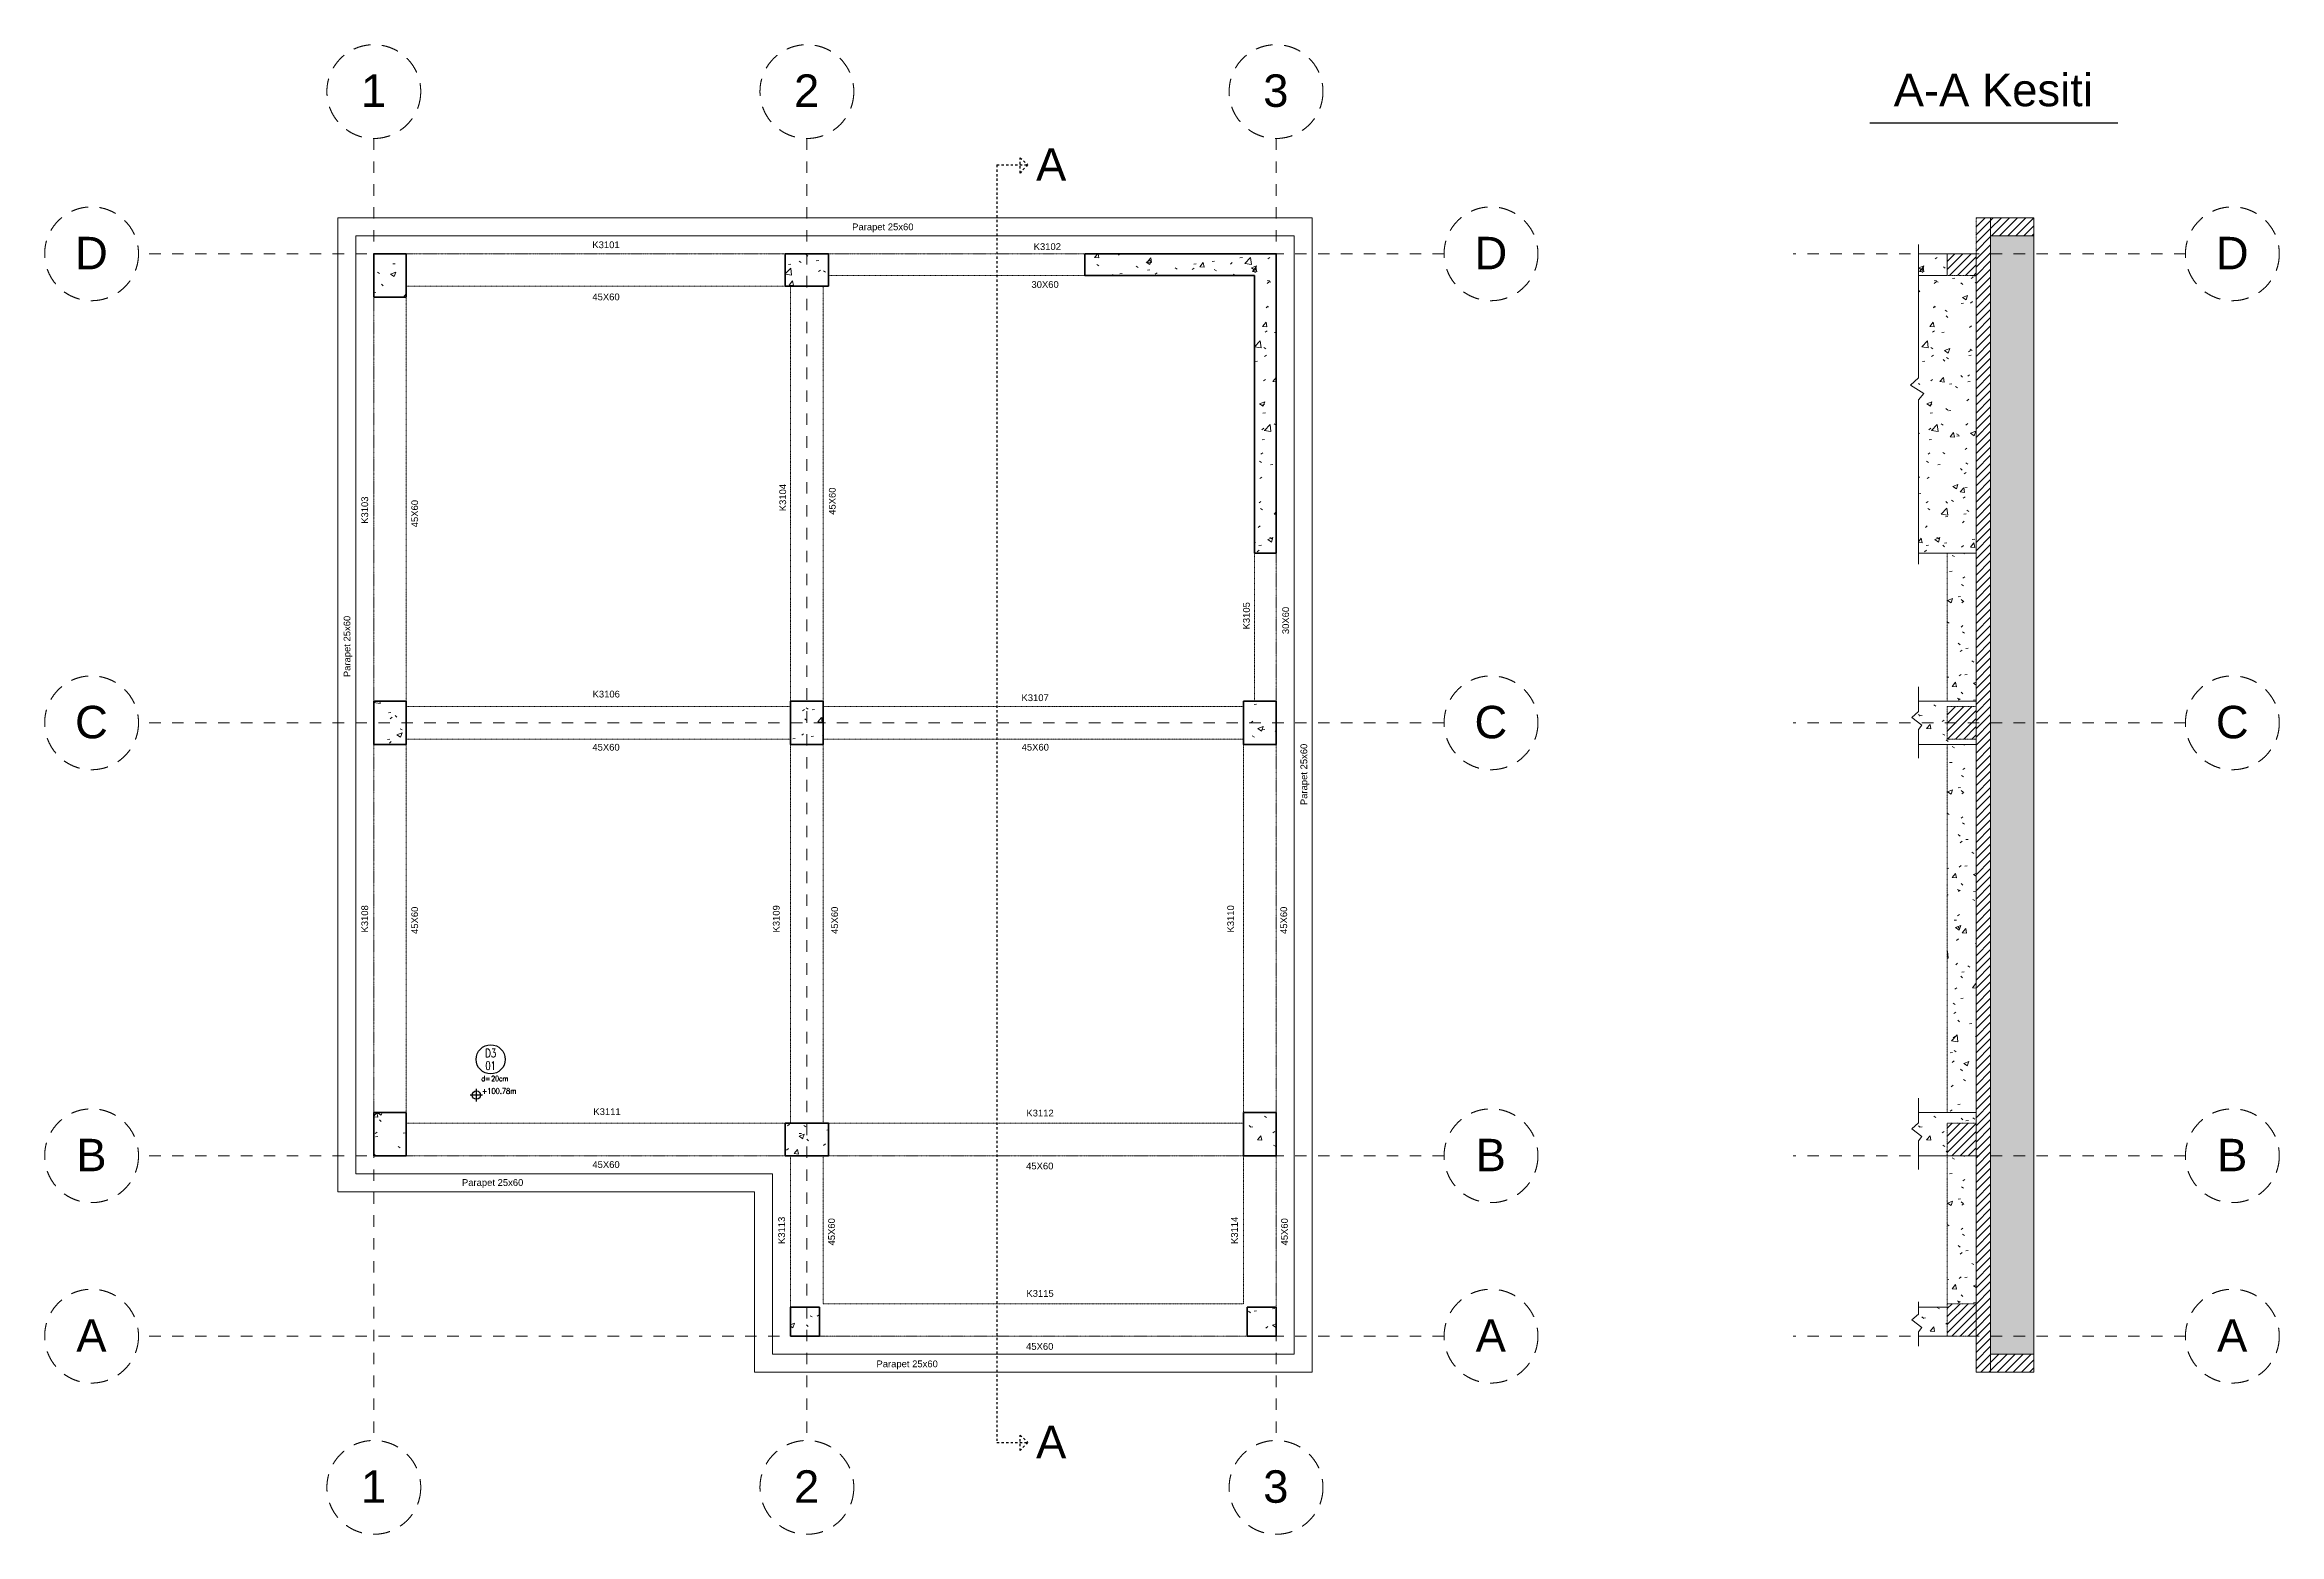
# Model space of a CAD drawing. Header units: millimetres. Extents: x -4560 to 26399, y -2746 to 17898.
import ezdxf
from ezdxf.enums import TextEntityAlignment as Align

# ---------------------------------------------------------------- set-up
doc = ezdxf.new("R2010")
doc.units = ezdxf.units.MM
doc.linetypes.add('Dash', pattern=[6.35, 3.175, -3.175])
doc.linetypes.add('Overhead', pattern=[3.96875, 2.38125, -1.5875])
for name, color, linetype, lineweight in [('A-FLOR', 30, 'Continuous', 9), ('A-FLOR-PATT', 8, 'Continuous', 9), ('A-WALL', 113, 'Continuous', 18), ('A-WALL-PATT', 111, 'Continuous', 35), ('S-BEAM-HDLN', 1, 'Dash', 9), ('S-COLS', 52, 'Continuous', 9), ('S-ER-DOSEME-NO', 3, 'Continuous', 30), ('S-ER-KOT-ISARETI-PLAN', 3, 'Continuous', 30), ('S-GRID', 1, 'Overhead', 9), ('S-GRID-IDEN', 1, 'Overhead', 0)]:
    doc.layers.add(name, color=color, linetype=linetype, lineweight=lineweight)
doc.styles.add('Arial', font='arial.ttf', dxfattribs={"height": 450})
doc.styles.add('S-ER-DOSEME-KALINLIGI', font='simplxtw-erd.shx', dxfattribs={"width": 0.75})
doc.styles.add('S-ER-DOSEME-NO', font='simplxtw-erd.shx', dxfattribs={"width": 0.75})
doc.styles.add('S-ER-DOSEME-TIPI', font='simplxtw-erd.shx', dxfattribs={"width": 0.75})
doc.styles.add('S-ER-KOT-ISARETI-PLAN', font='simplxtw-erd.shx', dxfattribs={"width": 0.75})
doc.styles.get("Standard").update_dxf_attribs({"font": 'arial.ttf'})
pattern_1 = [(50, (15179.05, 6221.7), (728.737, -63.756), [76.2, -838.2]), (355, (15179.05, 6221.7), (-140.972, 764.228), [60.96, -670.56]), (100.451, (15239.8, 6216.4), (587.77, 700.467), [64.76, -712.36]), (46.184, (15179.05, 6424.9), (1084.316, -168.17), [114.3, -1257.3]), (96.636, (15269.4, 6410.9), (949.61, 989.71), [97.14, -1068.54]), (351.184, (15179, 6424.9), (949.62, 989.7), [91.44, -1005.84]), (21, (15280.65, 6374.1), (606.458, -409.06), [76.2, -838.2]), (326, (15280.65, 6374.1), (247.208, 736.753), [60.96, -670.56]), (71.451, (15331.2, 6340), (853.668, 327.685), [64.76, -712.36]), (37.5, (15179.05, 6221.7), (12.3547, 338.22), [33.528, -628.904, 33.528, -647.192, -673.1]), (37.5, (15179.05, 6221.7), (12.3547, 338.22), [-1343.152, 33.528, -639.572]), (7.5, (15179.05, 6221.7), (267.279, 400.722), [33.528, -354.584, 33.528, -613.664, -256.54]), (7.5, (15179.05, 6221.7), (267.279, 400.722), [-1035.304, 33.528, -223.012]), (327.5, (14952.48, 6221.7), (542.3633, -22.9153), [33.528, -220.472, 33.528, -758.952, -1051.56]), (327.5, (14952.48, 6221.7), (542.3633, -22.9153), [-1046.48, 33.528, -1018.032]), (317.5, (14850.9, 6221.7), (592.517, 101.707), [33.528, -296.672, 33.528, -492.76, -746.76]), (317.5, (14850.9, 6221.7), (592.517, 101.707), [-856.488, 33.528, -713.232])]
pattern_2 = [(50, (15179.05, 6221.7), (728.737, -63.756), [76.2, -838.2]), (355, (15179.05, 6221.7), (-140.97, 764.23), [60.96, -670.56]), (100.451, (15239.8, 6216.4), (587.77, 700.467), [64.76, -712.36]), (46.184, (15179.05, 6424.9), (1084.32, -168.17), [114.3, -1257.3]), (96.636, (15269.4, 6410.9), (949.61, 989.71), [97.14, -1068.54]), (351.184, (15179, 6424.9), (949.62, 989.7), [91.44, -1005.84]), (21, (15280.65, 6374.1), (606.458, -409.06), [76.2, -838.2]), (326, (15280.65, 6374.1), (247.21, 736.753), [60.96, -670.56]), (71.451, (15331.2, 6340), (853.67, 327.685), [64.76, -712.36]), (37.5, (15179.05, 6221.7), (12.355, 338.22), [33.528, -628.904, 33.528, -647.192, -673.1]), (37.5, (15179.05, 6221.7), (12.355, 338.22), [-1343.152, 33.528, -639.572]), (7.5, (15179.05, 6221.7), (267.279, 400.722), [33.528, -354.584, 33.528, -613.664, -256.54]), (7.5, (15179.05, 6221.7), (267.279, 400.722), [-1035.304, 33.528, -223.012]), (327.5, (14952.48, 6221.7), (542.363, -22.915), [33.528, -220.472, 33.528, -758.952, -1051.56]), (327.5, (14952.48, 6221.7), (542.363, -22.915), [-1046.48, 33.528, -1018.032]), (317.5, (14850.9, 6221.7), (592.517, 101.707), [33.528, -296.672, 33.528, -492.76, -746.76]), (317.5, (14850.9, 6221.7), (592.517, 101.707), [-856.49, 33.53, -713.23])]
pattern_3 = [(45, (22003.05, 14874.71), (-56.1266, 56.1266), [])]
pattern_4 = [(45, (15179.05, 6221.71), (-56.1266, 56.1266), [])]

# ---------------------------------------------------------------- blocks, each defined once
blk = doc.blocks.new('Grid - M_Grid Head - Circle-11575-Çatı Katı')
at = {"layer": 'S-GRID-IDEN'}
blk.add_circle((0, 0), 6.5, dxfattribs=at)
blk = doc.blocks.new('S-ER-DOSEME-NO')
at = {"layer": 'Defpoints'}
blk.add_point((0, 0), dxfattribs=at)
at = {"layer": 'S-ER-DOSEME-NO', "color": 3, "lineweight": 30}
blk.add_circle((17, -17), 7, dxfattribs=at)
at = {"layer": 'S-ER-DOSEME-NO', "color": 3, "lineweight": 30, "style": 'S-ER-DOSEME-KALINLIGI', "width": 0.75}
blk.add_text('d=', height=2.5, dxfattribs=at).set_placement((16.75, -25), align=Align.TOP_RIGHT)
at = {"layer": 'S-ER-DOSEME-NO', "width": 0.75}
for tag, style, p in [('DOSEMETIPI', 'S-ER-DOSEME-TIPI', (17, -14)), ('DOSEMENO', 'S-ER-DOSEME-NO', (17, -20))]:
    blk.add_attdef(tag, text='', height=4, dxfattribs=dict(at, style=style)).set_placement(p, align=Align.MIDDLE_CENTER)
at = {"layer": 'S-ER-DOSEME-NO', "color": 3, "lineweight": 30, "style": 'S-ER-DOSEME-KALINLIGI', "width": 0.75}
blk.add_attdef('DOSEMEKALINLIGI', text='', height=2.5, dxfattribs=at).set_placement((17.25, -25), align=Align.TOP_LEFT)
blk = doc.blocks.new('S-ER-KOT-ISARETI-PLAN')
at = {"layer": 'S-ER-KOT-ISARETI-PLAN'}
for p, q in [((2.25, 0), (-2.25, 0)), ((0, -2.25), (0, 2.25))]:
    blk.add_line(p, q, dxfattribs=at)
blk.add_circle((0, 0), 1.5, dxfattribs=at)
at = {"layer": 'S-ER-KOT-ISARETI-PLAN', "style": 'S-ER-KOT-ISARETI-PLAN', "width": 0.75}
blk.add_attdef('PLANKOT', (2, 0.5), '', height=2, dxfattribs=at)
blk = doc.blocks.new('Grid - M_Grid Head - Circle-11575-1_ Kat')
at = {"layer": 'S-GRID-IDEN'}
blk.add_circle((0, 0), 6.5, dxfattribs=at)

msp = doc.modelspace()

# ---------------------------------------------------------------- hatches: boundary and pattern name
at = {"layer": 'A-FLOR'}
h = msp.add_hatch(dxfattribs=at)
h.set_pattern_fill('ANSI31', color=256, scale=25, style=0)
h.set_pattern_definition(pattern_4)
h.paths.add_polyline_path([(22399, -500), (22399, 15500), (22199, 15500), (22199, -500)])
at = {"layer": 'A-FLOR-PATT', "ltscale": 25}
h = msp.add_hatch(dxfattribs=at)
h.set_pattern_fill('ANSI31', color=256, scale=25)
h.set_pattern_definition(pattern_4)
h.paths.add_polyline_path([(22399, 15500), (22399, 15250), (22999, 15250), (22999, 15500)])
at = {"layer": 'A-FLOR-PATT'}
h = msp.add_hatch(dxfattribs=at)
h.set_pattern_fill('FP_2', color=256, style=0, pattern_type=2)
h.set_pattern_definition([(50, (26050.05, 18371.7), (728.737, -63.756), [76.2, -838.2]), (355, (26050.05, 18371.7), (-140.972, 764.228), [60.96, -670.56]), (100.451, (26110.8, 18366.4), (587.77, 700.467), [64.76, -712.36]), (46.184, (26050.05, 18574.9), (1084.316, -168.17), [114.3, -1257.3]), (96.636, (26140.4, 18560.9), (949.61, 989.71), [97.14, -1068.54]), (351.184, (26050, 18574.9), (949.62, 989.7), [91.44, -1005.84]), (21, (26151.65, 18524.1), (606.458, -409.06), [76.2, -838.2]), (326, (26151.65, 18524.1), (247.208, 736.753), [60.96, -670.56]), (71.451, (26202.2, 18490), (853.668, 327.685), [64.76, -712.36]), (37.5, (26050.05, 18371.7), (12.3547, 338.22), [33.528, -628.904, 33.528, -647.192, -673.1]), (37.5, (26050.05, 18371.7), (12.3547, 338.22), [-1343.152, 33.528, -639.572]), (7.5, (26050.05, 18371.7), (267.279, 400.722), [33.528, -354.584, 33.528, -613.664, -256.54]), (7.5, (26050.05, 18371.7), (267.279, 400.722), [-1035.304, 33.528, -223.012]), (327.5, (25823.48, 18371.7), (542.3633, -22.9153), [33.528, -220.472, 33.528, -758.952, -1051.56]), (327.5, (25823.48, 18371.7), (542.3633, -22.9153), [-1046.48, 33.528, -1018.032]), (317.5, (25721.9, 18371.7), (592.517, 101.707), [33.528, -296.672, 33.528, -492.76, -746.76]), (317.5, (25721.9, 18371.7), (592.517, 101.707), [-856.488, 33.528, -713.232])])
h.paths.add_polyline_path([(22999, -250), (22999, 15250), (22399, 15250), (22399, -250)])
h = msp.add_hatch(dxfattribs=at)
h.set_pattern_fill('ANSI31', color=256, scale=25)
h.set_pattern_definition(pattern_4)
h.paths.add_polyline_path([(22999, -500), (22999, -250), (22399, -250), (22399, -500)])
at = {"layer": 'A-WALL-PATT', "lineweight": 9}
h = msp.add_hatch(dxfattribs=at)
h.set_pattern_fill('FP_2', color=256, style=0, pattern_type=2)
h.set_pattern_definition(pattern_2)
h.paths.add_polyline_path([(9850, 14700), (12500, 14700), (12500, 15000), (9850, 15000)], flags=0)
h = msp.add_hatch(dxfattribs=at)
h.set_pattern_fill('FP_2', color=256, style=0, pattern_type=2)
h.set_pattern_definition([(50, (24422.1, 6221.7), (728.737, -63.756), [76.2, -838.2]), (355, (24422.1, 6221.7), (-140.97, 764.23), [60.96, -670.56]), (100.451, (24482.8, 6216.4), (587.77, 700.467), [64.76, -712.36]), (46.184, (24422.1, 6424.9), (1084.32, -168.17), [114.3, -1257.3]), (96.636, (24512.5, 6410.9), (949.61, 989.71), [97.14, -1068.54]), (351.184, (24422.1, 6424.9), (949.62, 989.7), [91.44, -1005.84]), (21, (24523.7, 6374.1), (606.458, -409.06), [76.2, -838.2]), (326, (24523.7, 6374.1), (247.21, 736.75), [60.96, -670.56]), (71.451, (24574.2, 6340), (853.67, 327.685), [64.76, -712.36]), (37.5, (24422.1, 6221.7), (12.355, 338.22), [33.528, -628.904, 33.528, -647.192, -673.1]), (37.5, (24422.1, 6221.7), (12.355, 338.22), [-1343.152, 33.528, -639.572]), (7.5, (24422.1, 6221.7), (267.279, 400.722), [33.528, -354.584, 33.528, -613.664, -256.54]), (7.5, (24422.1, 6221.7), (267.279, 400.722), [-1035.304, 33.528, -223.012]), (327.5, (24195.53, 6221.7), (542.363, -22.915), [33.528, -220.472, 33.528, -758.952, -1051.56]), (327.5, (24195.53, 6221.7), (542.363, -22.915), [-1046.48, 33.528, -1018.032]), (317.5, (24093.93, 6221.7), (592.517, 101.707), [33.528, -296.672, 33.528, -492.76, -746.76]), (317.5, (24093.93, 6221.7), (592.517, 101.707), [-856.49, 33.53, -713.23])])
h.paths.add_polyline_path([(21443, 10850), (22199, 10850), (22199, 14700), (21799, 14700), (21799, 15000), (21399, 15000), (21399, 10850)])
h = msp.add_hatch(dxfattribs=at)
h.set_pattern_fill('FP_2', color=256, style=0, pattern_type=2)
h.set_pattern_definition(pattern_2)
h.paths.add_polyline_path([(12200, 10850), (12500, 10850), (12500, 14700), (12200, 14700), (12200, 13104)], flags=0)
at = {"layer": 'S-BEAM-HDLN'}
h = msp.add_hatch(dxfattribs=at)
h.set_pattern_fill('ANSI31', color=256, scale=25)
h.set_pattern_definition(pattern_3)
h.paths.add_polyline_path([(22199, 14700), (22199, 15000), (21799, 15000), (21799, 14700)])
h = msp.add_hatch(dxfattribs=at)
h.set_pattern_fill('FP_2', color=256, style=0, pattern_type=2)
h.set_pattern_definition([(50, (25250.05, 13971.7), (728.737, -63.756), [76.2, -838.2]), (355, (25250.05, 13971.7), (-140.97, 764.23), [60.96, -670.56]), (100.451, (25310.8, 13966.4), (587.77, 700.47), [64.76, -712.36]), (46.184, (25250.05, 14174.9), (1084.32, -168.17), [114.3, -1257.3]), (96.636, (25340.4, 14160.9), (949.61, 989.71), [97.14, -1068.54]), (351.184, (25250, 14174.9), (949.62, 989.7), [91.44, -1005.84]), (21, (25351.65, 14124.1), (606.46, -409.06), [76.2, -838.2]), (326, (25351.65, 14124.1), (247.21, 736.75), [60.96, -670.56]), (71.451, (25402.2, 14090), (853.67, 327.685), [64.76, -712.36]), (37.5, (25250.05, 13971.7), (12.355, 338.22), [33.528, -628.904, 33.528, -647.192, -673.1]), (37.5, (25250.05, 13971.7), (12.355, 338.22), [-1343.15, 33.53, -639.57]), (7.5, (25250.05, 13971.7), (267.279, 400.722), [33.528, -354.584, 33.528, -613.664, -256.54]), (7.5, (25250.05, 13971.7), (267.279, 400.722), [-1035.304, 33.53, -223.01]), (327.5, (25023.48, 13971.7), (542.363, -22.915), [33.528, -220.472, 33.528, -758.952, -1051.56]), (327.5, (25023.48, 13971.7), (542.363, -22.915), [-1046.48, 33.53, -1018.03]), (317.5, (24921.9, 13971.7), (592.517, 101.707), [33.528, -296.672, 33.528, -492.76, -746.76]), (317.5, (24921.9, 13971.7), (592.517, 101.707), [-856.49, 33.53, -713.23])])
h.paths.add_polyline_path([(22199, 8800), (22199, 10850), (21799, 10850), (21799, 8800)])
h = msp.add_hatch(dxfattribs=at)
h.set_pattern_fill('ANSI31', color=256, scale=25)
h.set_pattern_definition(pattern_3)
h.paths.add_polyline_path([(22199, 8500), (22199, 8725), (21799, 8725), (21799, 8500)])
h.paths.add_polyline_path([(21799, 8500), (21799, 8275), (22199, 8275), (22199, 8500)])
h = msp.add_hatch(dxfattribs=at)
h.set_pattern_fill('FP_2', color=256, style=0, pattern_type=2)
h.set_pattern_definition([(50, (25250.05, 11321.7), (728.737, -63.756), [76.2, -838.2]), (355, (25250.05, 11321.7), (-140.97, 764.23), [60.96, -670.56]), (100.451, (25310.8, 11316.4), (587.77, 700.467), [64.76, -712.36]), (46.184, (25250.05, 11524.9), (1084.32, -168.17), [114.3, -1257.3]), (96.636, (25340.4, 11510.9), (949.61, 989.71), [97.14, -1068.54]), (351.184, (25250, 11524.9), (949.62, 989.7), [91.44, -1005.84]), (21, (25351.65, 11474.1), (606.458, -409.06), [76.2, -838.2]), (326, (25351.65, 11474.1), (247.21, 736.75), [60.96, -670.56]), (71.451, (25402.2, 11440), (853.67, 327.685), [64.76, -712.36]), (37.5, (25250.05, 11321.7), (12.355, 338.22), [33.528, -628.904, 33.528, -647.192, -673.1]), (37.5, (25250.05, 11321.7), (12.355, 338.22), [-1343.152, 33.528, -639.572]), (7.5, (25250.05, 11321.7), (267.279, 400.722), [33.528, -354.584, 33.528, -613.664, -256.54]), (7.5, (25250.05, 11321.7), (267.279, 400.722), [-1035.304, 33.528, -223.012]), (327.5, (25023.48, 11321.7), (542.363, -22.915), [33.528, -220.472, 33.528, -758.952, -1051.56]), (327.5, (25023.48, 11321.7), (542.363, -22.915), [-1046.48, 33.528, -1018.032]), (317.5, (24921.9, 11321.7), (592.517, 101.707), [33.528, -296.672, 33.528, -492.76, -746.76]), (317.5, (24921.9, 11321.7), (592.517, 101.707), [-856.49, 33.53, -713.23])])
h.paths.add_polyline_path([(22199, 3100), (22199, 8200), (21799, 8200), (21799, 3100)])
h = msp.add_hatch(dxfattribs=at)
h.set_pattern_fill('ANSI31', color=256, scale=25)
h.set_pattern_definition(pattern_3)
h.paths.add_polyline_path([(22199, 2950), (21799, 2950), (21799, 2500), (22199, 2500)])
h = msp.add_hatch(dxfattribs=at)
h.set_pattern_fill('FP_2', color=256, style=0, pattern_type=2)
h.set_pattern_definition([(50, (25250.05, 5621.7), (728.737, -63.756), [76.2, -838.2]), (355, (25250.05, 5621.7), (-140.97, 764.23), [60.96, -670.56]), (100.451, (25310.8, 5616.4), (587.77, 700.47), [64.76, -712.36]), (46.184, (25250.05, 5824.9), (1084.32, -168.17), [114.3, -1257.3]), (96.636, (25340.4, 5810.9), (949.61, 989.71), [97.14, -1068.54]), (351.184, (25250, 5824.9), (949.62, 989.7), [91.44, -1005.84]), (21, (25351.65, 5774.1), (606.46, -409.06), [76.2, -838.2]), (326, (25351.65, 5774.1), (247.21, 736.75), [60.96, -670.56]), (71.451, (25402.2, 5740), (853.67, 327.685), [64.76, -712.36]), (37.5, (25250.05, 5621.7), (12.355, 338.22), [33.528, -628.904, 33.528, -647.192, -673.1]), (37.5, (25250.05, 5621.7), (12.355, 338.22), [-1343.15, 33.53, -639.57]), (7.5, (25250.05, 5621.7), (267.279, 400.722), [33.528, -354.584, 33.528, -613.664, -256.54]), (7.5, (25250.05, 5621.7), (267.279, 400.722), [-1035.304, 33.53, -223.01]), (327.5, (25023.48, 5621.7), (542.363, -22.915), [33.528, -220.472, 33.528, -758.952, -1051.56]), (327.5, (25023.48, 5621.7), (542.363, -22.915), [-1046.48, 33.53, -1018.03]), (317.5, (24921.9, 5621.7), (592.517, 101.707), [33.528, -296.672, 33.528, -492.76, -746.76]), (317.5, (24921.9, 5621.7), (592.517, 101.707), [-856.49, 33.53, -713.23])])
h.paths.add_polyline_path([(22199, 450), (22199, 2500), (21799, 2500), (21799, 450)])
h = msp.add_hatch(dxfattribs=at)
h.set_pattern_fill('ANSI31', color=256, scale=25)
h.set_pattern_definition([(45, (22003.05, 12374.71), (-56.1266, 56.1266), [])])
h.paths.add_polyline_path([(22199, 450), (21799, 450), (21799, 0), (22199, 0)])
at = {"layer": 'S-COLS'}
h = msp.add_hatch(dxfattribs=at)
h.set_pattern_fill('FP_2', color=256, style=0, pattern_type=2)
h.set_pattern_definition(pattern_1)
h.paths.add_polyline_path([(450, 14400), (450, 15000), (0, 15000), (0, 14400)], flags=0)
h = msp.add_hatch(dxfattribs=at)
h.set_pattern_fill('FP_2', color=256, style=0, pattern_type=2)
h.set_pattern_definition(pattern_1)
h.paths.add_polyline_path([(6300, 14550), (6300, 15000), (5700, 15000), (5700, 14550)], flags=0)
h = msp.add_hatch(dxfattribs=at)
h.set_pattern_fill('FP_2', color=256, style=0, pattern_type=2)
h.set_pattern_definition(pattern_1)
h.paths.add_polyline_path([(450, 8200), (450, 8800), (0, 8800), (0, 8200)], flags=0)
h = msp.add_hatch(dxfattribs=at)
h.set_pattern_fill('FP_2', color=256, style=0, pattern_type=2)
h.set_pattern_definition(pattern_1)
h.paths.add_polyline_path([(6225, 8200), (6225, 8800), (5775, 8800), (5775, 8200)], flags=0)
h = msp.add_hatch(dxfattribs=at)
h.set_pattern_fill('FP_2', color=256, style=0, pattern_type=2)
h.set_pattern_definition(pattern_1)
h.paths.add_polyline_path([(12500, 8200), (12500, 8800), (12050, 8800), (12050, 8200)], flags=0)
h = msp.add_hatch(dxfattribs=at)
h.set_pattern_fill('FP_2', color=256, style=0, pattern_type=2)
h.set_pattern_definition([(50, (24450.05, 11921.7), (728.74, -63.756), [76.2, -838.2]), (355, (24450.05, 11921.7), (-140.97, 764.23), [60.96, -670.56]), (100.451, (24510.8, 11916.4), (587.77, 700.47), [64.76, -712.36]), (46.184, (24450.05, 12124.9), (1084.32, -168.17), [114.3, -1257.3]), (96.636, (24540.4, 12110.9), (949.6, 989.7), [97.14, -1068.54]), (351.184, (24450, 12124.9), (949.62, 989.7), [91.44, -1005.84]), (21, (24551.65, 12074.1), (606.46, -409.06), [76.2, -838.2]), (326, (24551.65, 12074.1), (247.21, 736.75), [60.96, -670.56]), (71.451, (24602.2, 12040), (853.67, 327.69), [64.76, -712.36]), (37.5, (24450.05, 11921.7), (12.355, 338.22), [33.528, -628.904, 33.528, -647.192, -673.1]), (37.5, (24450.05, 11921.7), (12.355, 338.22), [-1343.15, 33.53, -639.57]), (7.5, (24450.05, 11921.7), (267.28, 400.722), [33.528, -354.584, 33.528, -613.664, -256.54]), (7.5, (24450.05, 11921.7), (267.28, 400.722), [-1035.304, 33.53, -223.01]), (327.5, (24223.48, 11921.7), (542.363, -22.915), [33.528, -220.472, 33.528, -758.952, -1051.56]), (327.5, (24223.48, 11921.7), (542.363, -22.915), [-1046.48, 33.53, -1018.03]), (317.5, (24121.9, 11921.7), (592.517, 101.707), [33.53, -296.67, 33.53, -492.76, -746.76]), (317.5, (24121.9, 11921.7), (592.517, 101.707), [-856.49, 33.53, -713.23])])
h.paths.add_polyline_path([(22199, 8200), (22199, 8275), (21799, 8275), (21799, 8725), (22199, 8725), (22199, 8800), (21399, 8800), (21399, 8200)])
h = msp.add_hatch(dxfattribs=at)
h.set_pattern_fill('FP_2', color=256, style=0, pattern_type=2)
h.set_pattern_definition(pattern_1)
h.paths.add_polyline_path([(450, 2500), (450, 3100), (0, 3100), (0, 2500)], flags=0)
h = msp.add_hatch(dxfattribs=at)
h.set_pattern_fill('FP_2', color=256, style=0, pattern_type=2)
h.set_pattern_definition(pattern_1)
h.paths.add_polyline_path([(12500, 2500), (12500, 3100), (12050, 3100), (12050, 2500)], flags=0)
h = msp.add_hatch(dxfattribs=at)
h.set_pattern_fill('FP_2', color=256, style=0, pattern_type=2)
h.set_pattern_definition([(50, (24450.05, 6221.7), (728.74, -63.756), [76.2, -838.2]), (355, (24450.05, 6221.7), (-140.97, 764.23), [60.96, -670.56]), (100.451, (24510.8, 6216.4), (587.77, 700.47), [64.76, -712.36]), (46.184, (24450.05, 6424.9), (1084.32, -168.17), [114.3, -1257.3]), (96.636, (24540.4, 6410.9), (949.6, 989.7), [97.14, -1068.54]), (351.184, (24450, 6424.9), (949.62, 989.7), [91.44, -1005.84]), (21, (24551.65, 6374.1), (606.46, -409.06), [76.2, -838.2]), (326, (24551.65, 6374.1), (247.21, 736.75), [60.96, -670.56]), (71.451, (24602.2, 6340), (853.67, 327.69), [64.76, -712.36]), (37.5, (24450.05, 6221.7), (12.355, 338.22), [33.528, -628.904, 33.528, -647.192, -673.1]), (37.5, (24450.05, 6221.7), (12.355, 338.22), [-1343.15, 33.53, -639.57]), (7.5, (24450.05, 6221.7), (267.28, 400.722), [33.528, -354.584, 33.528, -613.664, -256.54]), (7.5, (24450.05, 6221.7), (267.28, 400.722), [-1035.304, 33.53, -223.01]), (327.5, (24223.48, 6221.7), (542.363, -22.915), [33.528, -220.472, 33.528, -758.952, -1051.56]), (327.5, (24223.48, 6221.7), (542.363, -22.915), [-1046.48, 33.53, -1018.03]), (317.5, (24121.9, 6221.7), (592.517, 101.707), [33.53, -296.67, 33.53, -492.76, -746.76]), (317.5, (24121.9, 6221.7), (592.517, 101.707), [-856.49, 33.53, -713.23])])
h.paths.add_polyline_path([(21799, 2500), (21799, 2950), (22199, 2950), (22199, 3100), (21399, 3100), (21399, 2500)])
h = msp.add_hatch(dxfattribs=at)
h.set_pattern_fill('FP_2', color=256, style=0, pattern_type=2)
h.set_pattern_definition(pattern_1)
h.paths.add_polyline_path([(6300, 2500), (6300, 2950), (5700, 2950), (5700, 2500)], flags=0)
h = msp.add_hatch(dxfattribs=at)
h.set_pattern_fill('FP_2', color=256, style=0, pattern_type=2)
h.set_pattern_definition(pattern_1)
h.paths.add_polyline_path([(6225, 0), (6225, 450), (5775, 450), (5775, 0)], flags=0)
h = msp.add_hatch(dxfattribs=at)
h.set_pattern_fill('FP_2', color=256, style=0, pattern_type=2)
h.set_pattern_definition(pattern_1)
h.paths.add_polyline_path([(12500, 0), (12500, 450), (12050, 450), (12050, 0)], flags=0)
h = msp.add_hatch(dxfattribs=at)
h.set_pattern_fill('FP_2', color=256, style=0, pattern_type=2)
h.set_pattern_definition([(50, (24500.05, 3571.7), (728.74, -63.756), [76.2, -838.2]), (355, (24500.05, 3571.7), (-140.97, 764.23), [60.96, -670.56]), (100.451, (24560.8, 3566.4), (587.77, 700.47), [64.76, -712.36]), (46.184, (24500.05, 3774.9), (1084.32, -168.17), [114.3, -1257.3]), (96.636, (24590.4, 3760.9), (949.6, 989.7), [97.14, -1068.54]), (351.184, (24500, 3774.9), (949.62, 989.7), [91.44, -1005.84]), (21, (24601.65, 3724.1), (606.46, -409.06), [76.2, -838.2]), (326, (24601.65, 3724.1), (247.21, 736.75), [60.96, -670.56]), (71.451, (24652.2, 3690), (853.67, 327.69), [64.76, -712.36]), (37.5, (24500.05, 3571.7), (12.355, 338.22), [33.528, -628.904, 33.528, -647.192, -673.1]), (37.5, (24500.05, 3571.7), (12.355, 338.22), [-1343.15, 33.53, -639.57]), (7.5, (24500.05, 3571.7), (267.28, 400.722), [33.528, -354.584, 33.528, -613.664, -256.54]), (7.5, (24500.05, 3571.7), (267.28, 400.722), [-1035.304, 33.53, -223.01]), (327.5, (24273.48, 3571.7), (542.363, -22.915), [33.528, -220.472, 33.528, -758.952, -1051.56]), (327.5, (24273.48, 3571.7), (542.363, -22.915), [-1046.48, 33.53, -1018.03]), (317.5, (24171.9, 3571.7), (592.517, 101.707), [33.53, -296.67, 33.53, -492.76, -746.76]), (317.5, (24171.9, 3571.7), (592.517, 101.707), [-856.49, 33.53, -713.23])])
h.paths.add_polyline_path([(21799, 0), (21799, 401), (21399, 399), (21399, -1)])

# ---------------------------------------------------------------- linework, layer by layer
msp.add_line((20728, 16816), (24164, 16816))
at = {"linetype": 'Dash', "ltscale": 10}
for p, q in [((8633, 16232), (8633, -1472)), ((8633, 16232), (9058, 16232)), ((8953, 16117), (8953, 16332)), ((8953, 16332), (9058, 16232)), ((9058, 16232), (8953, 16117)), ((8633, -1472), (9058, -1472)), ((8953, -1587), (8953, -1372)), ((8953, -1372), (9058, -1472)), ((9058, -1472), (8953, -1587))]:
    msp.add_line(p, q, dxfattribs=at)
at = {"layer": 'A-FLOR'}
for p, q in [((13000, 15500), (-500, 15500)), ((-500, 15500), (-500, 2000)), ((13000, -500), (13000, 15500)), ((22199, 15500), (22399, 15500)), ((22399, 15500), (22399, 2500)), ((22199, 2500), (22199, 15000)), ((22199, -500), (22199, 2500)), ((22399, 2500), (22399, -500)), ((-500, 2000), (5275, 2000)), ((5275, 2000), (5275, -500)), ((5275, -500), (13000, -500)), ((22399, -500), (22199, -500))]:
    msp.add_line(p, q, dxfattribs=at)
at = {"layer": 'A-FLOR-PATT', "linetype": 'Continuous'}
for p, q in [((22399, 15500), (22999, 15500)), ((22999, 15500), (22999, -500)), ((22399, 15250), (22999, 15250)), ((22399, -250), (22999, -250)), ((22999, -500), (22399, -500))]:
    msp.add_line(p, q, dxfattribs=at)
at = {"layer": 'A-FLOR-PATT', "ltscale": 15}
for p, q in [((12750, 15250), (-250, 15250)), ((-250, 15250), (-250, 2250)), ((12750, 15250), (12750, -250)), ((-250, 2250), (5525, 2250)), ((5525, -250), (5525, 2250)), ((12750, -250), (5525, -250))]:
    msp.add_line(p, q, dxfattribs=at)
at = {"layer": 'A-WALL', "lineweight": 35}
for p, q in [((12500, 15000), (9850, 15000)), ((9850, 15000), (9850, 14700)), ((12500, 10850), (12500, 15000)), ((9850, 14700), (12200, 14700)), ((12200, 14700), (12200, 10850)), ((12200, 10850), (12500, 10850))]:
    msp.add_line(p, q, dxfattribs=at)
at = {"layer": 'A-WALL'}
for p, q in [((21399, 15127), (21399, 13280)), ((21799, 15000), (21399, 15000)), ((21799, 14700), (21399, 14700)), ((21399, 13280), (21288, 13177)), ((21288, 13177), (21472, 13063)), ((21472, 13063), (21399, 12978)), ((21399, 12978), (21399, 10698)), ((22199, 10850), (21399, 10850))]:
    msp.add_line(p, q, dxfattribs=at)
at = {"layer": 'S-BEAM-HDLN', "color": 30, "lineweight": 0}
msp.add_line((22199, 14700), (22199, 15500), dxfattribs=at)
at = {"layer": 'S-BEAM-HDLN'}
for p, q in [((0, 15000), (5700, 15000)), ((0, 14400), (0, 15000)), ((5700, 15000), (12500, 15000)), ((12500, 15000), (12500, 8800)), ((21799, 14700), (21799, 15000)), ((21799, 15000), (22199, 15000)), ((12200, 14700), (6300, 14700)), ((12200, 8800), (12200, 14700)), ((21799, 14700), (22199, 14700)), ((0, 8800), (0, 14400)), ((5775, 14550), (450, 14550)), ((450, 14550), (450, 8725)), ((5775, 8725), (5775, 14550)), ((6225, 14550), (6225, 8725)), ((21799, 8800), (21799, 10850)), ((0, 2500), (0, 8800)), ((450, 8725), (5775, 8725)), ((6225, 8725), (12050, 8725)), ((12500, 8800), (12500, 2500)), ((22199, 8725), (21799, 8725)), ((21799, 8725), (21799, 8275)), ((5775, 8275), (450, 8275)), ((450, 8275), (450, 2950)), ((5775, 2950), (5775, 8275)), ((6225, 8275), (6225, 2950)), ((12050, 8275), (6225, 8275)), ((12050, 2950), (12050, 8275)), ((21799, 8275), (22199, 8275)), ((21799, 8200), (21799, 3100)), ((450, 2950), (5775, 2950)), ((6225, 2950), (12050, 2950)), ((22199, 2950), (21799, 2950)), ((21799, 2950), (21799, 2500)), ((450, 2500), (0, 2500)), ((5775, 2500), (450, 2500)), ((5775, 0), (5775, 2500)), ((12050, 2500), (6225, 2500)), ((6225, 2500), (6225, 450)), ((12050, 450), (12050, 2500)), ((12500, 2500), (12500, 0)), ((21799, 2500), (22199, 2500)), ((21799, 2500), (21799, 450)), ((6225, 450), (12050, 450)), ((22199, 450), (21799, 450)), ((21799, 450), (21799, 0)), ((12500, 0), (5775, 0)), ((21799, 0), (22199, 0))]:
    msp.add_line(p, q, dxfattribs=at)
at = {"layer": 'S-BEAM-HDLN', "color": 82, "lineweight": 0}
for p, q in [((22199, 15000), (21799, 15000)), ((21799, 15000), (21799, 14700)), ((21799, 14700), (22199, 14700))]:
    msp.add_line(p, q, dxfattribs=at)
at = {"layer": 'S-COLS', "lineweight": 35}
for p, q in [((0, 15000), (0, 14400)), ((450, 15000), (0, 15000)), ((450, 14400), (450, 15000)), ((6300, 15000), (5700, 15000)), ((5700, 15000), (5700, 14550)), ((6300, 14550), (6300, 15000)), ((0, 14400), (450, 14400)), ((5700, 14550), (6300, 14550)), ((0, 8800), (0, 8200)), ((450, 8800), (0, 8800)), ((450, 8200), (450, 8800)), ((5775, 8800), (5775, 8200)), ((6225, 8800), (5775, 8800)), ((6225, 8200), (6225, 8800)), ((12050, 8800), (12050, 8200)), ((12500, 8800), (12050, 8800)), ((12500, 8200), (12500, 8800)), ((0, 8200), (450, 8200)), ((5775, 8200), (6225, 8200)), ((12050, 8200), (12500, 8200)), ((0, 3100), (0, 2500)), ((450, 3100), (0, 3100)), ((450, 2500), (450, 3100)), ((12050, 3100), (12050, 2500)), ((12500, 3100), (12050, 3100)), ((12500, 2500), (12500, 3100)), ((6300, 2950), (5700, 2950)), ((5700, 2950), (5700, 2500)), ((6300, 2500), (6300, 2950)), ((0, 2500), (450, 2500)), ((5700, 2500), (6300, 2500)), ((12050, 2500), (12500, 2500)), ((6175, 400), (5775, 400)), ((5775, 400), (5775, 0)), ((6175, 0), (6175, 400)), ((12100, 400), (12100, 0)), ((12500, 400), (12100, 400)), ((12500, 0), (12500, 400)), ((5775, 0), (6175, 0)), ((12100, 0), (12500, 0))]:
    msp.add_line(p, q, dxfattribs=at)
at = {"layer": 'S-COLS'}
for p, q in [((21399, 8997), (21399, 8656)), ((22199, 8800), (21399, 8800)), ((21399, 8656), (21307, 8574)), ((21307, 8574), (21447, 8469)), ((21447, 8469), (21399, 8409)), ((21399, 8409), (21399, 8011)), ((22199, 8200), (21399, 8200)), ((21399, 3297), (21399, 2956)), ((22199, 3100), (21399, 3100)), ((21399, 2956), (21307, 2874)), ((21307, 2874), (21447, 2769)), ((21447, 2769), (21399, 2709)), ((21399, 2709), (21399, 2311)), ((22199, 2500), (21399, 2500)), ((21399, 476), (21399, 306)), ((21799, 400), (21399, 400)), ((21399, 306), (21307, 224)), ((21307, 224), (21447, 119)), ((21447, 119), (21399, 59)), ((21399, 59), (21399, -140)), ((21799, 0), (21399, 0))]:
    msp.add_line(p, q, dxfattribs=at)
at = {"layer": 'S-GRID', "linetype": 'Dash', "ltscale": 50}
for p, q in [((0, 16598), (0, -1446)), ((6000, 16598), (6000, -1446)), ((12500, 16598), (12500, -1446)), ((14828, 15000), (-3260, 15000)), ((25099, 15000), (19666, 15000)), ((14828, 8500), (-3260, 8500)), ((25099, 8500), (19666, 8500)), ((14828, 2500), (-3260, 2500)), ((25099, 2500), (19666, 2500)), ((14828, 0), (-3260, 0)), ((25099, 0), (19666, 0))]:
    msp.add_line(p, q, dxfattribs=at)

# ---------------------------------------------------------------- block references
at = {"layer": 'S-ER-DOSEME-NO', "xscale": 28.78159642956647, "yscale": 28.78159642956647, "zscale": 28.78159642956647}
msp.add_blockref('S-ER-DOSEME-NO', (1130, 4325), dxfattribs=at).add_auto_attribs({'DOSEMENO': '01', 'DOSEMETIPI': 'D3', 'DOSEMEKALINLIGI': '20cm'})
at = {"layer": 'S-ER-KOT-ISARETI-PLAN', "xscale": 38.37546190608862, "yscale": 38.37546190608862, "zscale": 38.37546190608862}
msp.add_blockref('S-ER-KOT-ISARETI-PLAN', (1421, 3340), dxfattribs=at).add_auto_attribs({'PLANKOT': '+100.78m'})
at = {"layer": 'S-GRID-IDEN', "xscale": 99.99999999999993, "yscale": 99.99999999999993, "zscale": 99.99999999999993}
for p, rotation in [((0, 17248), 180), ((6000, 17248), 180), ((12500, 17248), 180), ((-3910, 15000), 89.99999999999982), ((15478, 15000), 89.99999999999982), ((-3910, 8500), 89.99999999999982), ((15478, 8500), 89.99999999999982), ((-3910, 2500), 89.99999999999982), ((15478, 2500), 89.99999999999982), ((-3910, 0), 89.99999999999982), ((15478, 0), 89.99999999999982), ((0, -2096), 180), ((6000, -2096), 180), ((12500, -2096), 180)]:
    msp.add_blockref('Grid - M_Grid Head - Circle-11575-Çatı Katı', p, dxfattribs=dict(at, rotation=rotation))
at = {"layer": 'S-GRID-IDEN', "linetype": 'Overhead', "xscale": 99.99999999999993, "yscale": 99.99999999999993, "zscale": 99.99999999999993, "rotation": 89.99999999999982}
for p in [(25749, 15000), (25749, 8500), (25749, 2500), (25749, 0)]:
    msp.add_blockref('Grid - M_Grid Head - Circle-11575-1_ Kat', p, dxfattribs=at)

# ---------------------------------------------------------------- texts
at = {"char_height": 450, "attachment_point": 1, "style": 'Arial'}
for s, insert, width in [('A-A Kesiti', (21057, 17495), 2768.79), ('A', (9175, 16462), 424.89), ('A', (9175, -1242), 424.89)]:
    msp.add_mtext(s, dxfattribs=dict(at, insert=insert, width=width))
at = {"ltscale": 50, "char_height": 93.6, "attachment_point": 5}
for s, insert in [('K3101', (3217, 15124)), ('Parapet 25x60', (7052, 15359)), ('K3102', (9331, 15099)), ('30X60', (9300, 14574)), ('45X60', (3217, 14402)), ('K3106', (3220, 8897)), ('K3107', (9162, 8847)), ('45X60', (3217, 8161)), ('45X60', (9164, 8161)), ('K3111', (3231, 3110)), ('K3112', (9230, 3091)), ('Parapet 25x60', (1646, 2115)), ('45X60', (3217, 2377)), ('45X60', (9226, 2357)), ('K3115', (9230, 591)), ('45X60', (9226, -143)), ('Parapet 25x60', (7389, -398))]:
    msp.add_mtext_dynamic_manual_height_columns(s, width=351936, gutter_width=468, heights=[0], dxfattribs=dict(at, insert=insert))
at = {"ltscale": 50, "char_height": 93.6, "attachment_point": 5, "rotation": 90}
for s, insert in [('K3104', (5666, 11621)), ('K3103', (-125, 11447)), ('45X60', (567, 11399)), ('45X60', (6352, 11572)), ('Parapet 25x60', (-357, 9558)), ('K3105', (12090, 9983)), ('30X60', (12634, 9918)), ('Parapet 25x60', (12899, 7785)), ('K3108', (-125, 5783)), ('45X60', (567, 5763)), ('K3109', (5576, 5783)), ('45X60', (6385, 5763)), ('K3110', (11871, 5783)), ('45X60', (12607, 5763)), ('K3113', (5650, 1466)), ('45X60', (6342, 1446)), ('K3114', (11925, 1466)), ('45X60', (12617, 1446))]:
    msp.add_mtext_dynamic_manual_height_columns(s, width=351936, gutter_width=468, heights=[0], dxfattribs=dict(at, insert=insert))
at = {"layer": 'S-GRID-IDEN', "char_height": 450, "attachment_point": 1, "style": 'Arial'}
for s, insert, width in [('\\fArial|b0|i0|c162|p34|;1', (-178, 17486), 424.89), ('\\fArial|b0|i0|c162|p34|;2', (5822, 17486), 424.89), ('\\fArial|b0|i0|c162|p34|;3', (12322, 17486), 424.89), ('\\fArial|b0|i0|c162|p34|;D', (-4139, 15235), 553.16), ('\\fArial|b0|i0|c162|p34|;D', (15249, 15235), 553.16), ('\\fArial|b0|i0|c162|p34|;D', (25520, 15235), 553.16), ('\\fArial|b0|i0|c162|p34|;C', (-4139, 8735), 553.16), ('\\fArial|b0|i0|c162|p34|;C', (15249, 8735), 553.16), ('\\fArial|b0|i0|c162|p34|;C', (25520, 8735), 553.16), ('\\fArial|b0|i0|c162|p34|;B', (-4122, 2735), 513.08), ('\\fArial|b0|i0|c162|p34|;B', (15265, 2735), 513.08), ('\\fArial|b0|i0|c162|p34|;B', (25537, 2735), 513.08), ('\\fArial|b0|i0|c162|p34|;A', (-4122, 235), 513.08), ('\\fArial|b0|i0|c162|p34|;A', (15265, 235), 513.08), ('\\fArial|b0|i0|c162|p34|;A', (25537, 235), 513.08), ('\\fArial|b0|i0|c162|p34|;2', (5822, -1859), 424.89), ('\\fArial|b0|i0|c162|p34|;3', (12322, -1859), 424.89), ('\\fArial|b0|i0|c162|p34|;1', (-178, -1859), 424.89)]:
    msp.add_mtext(s, dxfattribs=dict(at, insert=insert, width=width))

doc.saveas('drawing.dxf')
